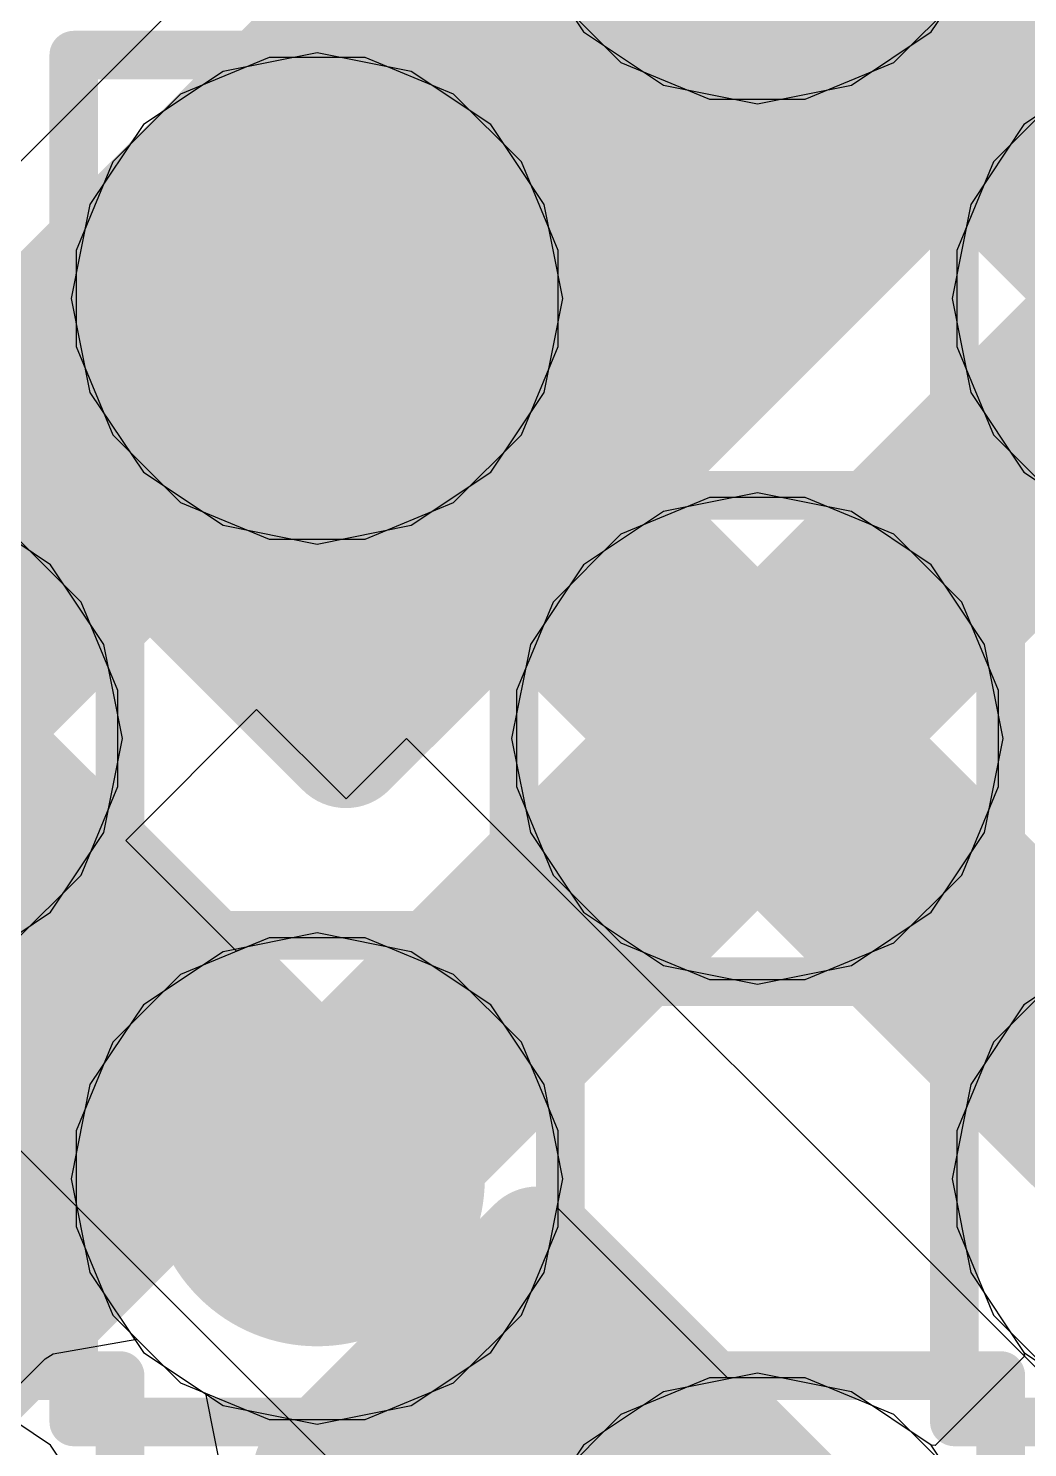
# Model space of a CAD drawing. Header units: inches. Extents: x -6 to 284, y -12 to 154.
# Drawn here: x 55.026 to 56.069, y 4.778 to 6.26 of the extents above; entities that cross this region are included whole.
import ezdxf

# ---------------------------------------------------------------- set-up
doc = ezdxf.new("R2010")
doc.units = ezdxf.units.IN
for name, color, linetype in [('Bottom Layer', 5, 'Continuous'), ('Bottom Overlay', 54, 'Continuous'), ('Bottom Paste', 16, 'Continuous'), ('Bottom Solder', 6, 'Continuous'), ('Drill Drawing', 1, 'Continuous'), ('GND-1', 16, 'Continuous'), ('GND-2', 90, 'Continuous'), ('GND-3', 216, 'Continuous'), ('GND-4', 54, 'Continuous'), ('PWR-1', 156, 'Continuous'), ('PWR-2', 130, 'Continuous'), ('Signal L1', 76, 'Continuous'), ('Signal L2', 6, 'Continuous'), ('Top Layer', 1, 'Continuous'), ('Top Paste', 8, 'Continuous'), ('Top Solder', 216, 'Continuous'), ('Via Holes', 16, 'Continuous')]:
    doc.layers.add(name, color=color, linetype=linetype)

# ---------------------------------------------------------------- blocks, each defined once
blk = doc.blocks.new('C___0402_B_119')
at = {"layer": 'Bottom Layer'}
blk.add_hatch(color=5, dxfattribs=at).paths.add_polyline_path([(0.6985, 0.3175), (0.6985, -0.3175), (0.2413, -0.3175), (0.2413, 0.3175)])
at = {"layer": 'Bottom Paste'}
blk.add_hatch(color=16, dxfattribs=at).paths.add_polyline_path([(0.6985, 0.3175), (0.6985, -0.3175), (0.2413, -0.3175), (0.2413, 0.3175)])
at = {"layer": 'Bottom Solder'}
blk.add_hatch(color=6, dxfattribs=at).paths.add_polyline_path([(0.7585, 0.3775), (0.7585, -0.3775), (0.1813, -0.3775), (0.1813, 0.3775)])
at = {"layer": 'Bottom Overlay'}
for points in [[(0.2794, 0.4064, 0.127, 0.127, 0), (0.7874, 0.4064, 0.127, 0.127, 0)], [(0.7874, -0.4064, 0.127, 0.127, 0), (0.7874, 0.4064, 0.127, 0.127, 0)], [(0.2794, -0.4064, 0.127, 0.127, 0), (0.7874, -0.4064, 0.127, 0.127, 0)]]:
    blk.add_lwpolyline(points, format="xyseb", dxfattribs=at)
for points in [[(0.7556, 0.4064, 0.0635, 0.0635, 1), (0.8191, 0.4064, 0.0635, 0.0635, 1)], [(0.7556, 0.4064, 0.0635, 0.0635, 1), (0.8191, 0.4064, 0.0635, 0.0635, 1)], [(0.2477, -0.4064, 0.0635, 0.0635, 1), (0.3111, -0.4064, 0.0635, 0.0635, 1)], [(0.7556, -0.4064, 0.0635, 0.0635, 1), (0.8191, -0.4064, 0.0635, 0.0635, 1)], [(0.7556, -0.4064, 0.0635, 0.0635, 1), (0.8191, -0.4064, 0.0635, 0.0635, 1)]]:
    blk.add_lwpolyline(points, format="xyseb", close=True, dxfattribs=at)
blk = doc.blocks.new('BGA_565_15_5_14_4__132')
at = {"layer": 'Top Layer'}
h = blk.add_hatch(color=1, dxfattribs=at)
edge = h.paths.add_edge_path()
edge.add_arc((0.975, 2.925), 0.125, 0, 360)
h = blk.add_hatch(color=1, dxfattribs=at)
edge = h.paths.add_edge_path()
edge.add_arc((1.625, 2.925), 0.125, 0, 360)
h = blk.add_hatch(color=1, dxfattribs=at)
edge = h.paths.add_edge_path()
edge.add_arc((0.975, 2.275), 0.125, 0, 360)
at = {"layer": 'Top Paste'}
h = blk.add_hatch(color=8, dxfattribs=at)
edge = h.paths.add_edge_path()
edge.add_arc((0.975, 2.925), 0.125, 0, 360)
h = blk.add_hatch(color=8, dxfattribs=at)
edge = h.paths.add_edge_path()
edge.add_arc((1.625, 2.925), 0.125, 0, 360)
h = blk.add_hatch(color=8, dxfattribs=at)
edge = h.paths.add_edge_path()
edge.add_arc((0.975, 2.275), 0.125, 0, 360)
at = {"layer": 'Top Solder'}
h = blk.add_hatch(color=216, dxfattribs=at)
edge = h.paths.add_edge_path()
edge.add_arc((0.975, 2.925), 0.175, 0, 360)
h = blk.add_hatch(color=216, dxfattribs=at)
edge = h.paths.add_edge_path()
edge.add_arc((1.625, 2.925), 0.175, 0, 360)
h = blk.add_hatch(color=216, dxfattribs=at)
edge = h.paths.add_edge_path()
edge.add_arc((0.975, 2.275), 0.175, 0, 360)
h = blk.add_hatch(color=216, dxfattribs=at)
edge = h.paths.add_edge_path()
edge.add_arc((1.625, 2.275), 0.175, 0, 360)
blk = doc.blocks.new('CAP_0201_B_334')
at = {"layer": 'Bottom Layer'}
for points in [[(-0.45, 0.15), (-0.15, 0.15), (-0.15, -0.15), (-0.45, -0.15)], [(0.15, 0.15), (0.45, 0.15), (0.45, -0.15), (0.15, -0.15)]]:
    blk.add_hatch(color=5, dxfattribs=at).paths.add_polyline_path(points)
at = {"layer": 'Bottom Paste'}
for points in [[(-0.45, 0.15), (-0.15, 0.15), (-0.15, -0.15), (-0.45, -0.15)], [(0.15, 0.15), (0.45, 0.15), (0.45, -0.15), (0.15, -0.15)]]:
    blk.add_hatch(color=16, dxfattribs=at).paths.add_polyline_path(points)
at = {"layer": 'Bottom Solder'}
for points in [[(-0.505, 0.205), (-0.095, 0.205), (-0.095, -0.205), (-0.505, -0.205)], [(0.095, 0.205), (0.505, 0.205), (0.505, -0.205), (0.095, -0.205)]]:
    blk.add_hatch(color=6, dxfattribs=at).paths.add_polyline_path(points)
at = {"layer": 'Bottom Overlay'}
for points in [[(-0.5334, 0.2286, 0.127, 0.127, 0), (-0.2032, 0.2286, 0.127, 0.127, 0)], [(-0.5334, 0.2286, 0.127, 0.127, 0), (-0.5334, -0.2286, 0.127, 0.127, 0)], [(0.2032, 0.2286, 0.127, 0.127, 0), (0.5334, 0.2286, 0.127, 0.127, 0)], [(0.5334, 0.2286, 0.127, 0.127, 0), (0.5334, -0.2286, 0.127, 0.127, 0)], [(-0.5334, -0.2286, 0.127, 0.127, 0), (-0.2032, -0.2286, 0.127, 0.127, 0)], [(0.2032, -0.2286, 0.127, 0.127, 0), (0.5334, -0.2286, 0.127, 0.127, 0)]]:
    blk.add_lwpolyline(points, format="xyseb", dxfattribs=at)
for points in [[(-0.5651, 0.2286, 0.0635, 0.0635, 1), (-0.5016, 0.2286, 0.0635, 0.0635, 1)], [(-0.5651, 0.2286, 0.0635, 0.0635, 1), (-0.5016, 0.2286, 0.0635, 0.0635, 1)], [(-0.2349, 0.2286, 0.0635, 0.0635, 1), (-0.1714, 0.2286, 0.0635, 0.0635, 1)], [(0.1714, 0.2286, 0.0635, 0.0635, 1), (0.2349, 0.2286, 0.0635, 0.0635, 1)], [(0.5016, 0.2286, 0.0635, 0.0635, 1), (0.5651, 0.2286, 0.0635, 0.0635, 1)], [(0.5016, 0.2286, 0.0635, 0.0635, 1), (0.5651, 0.2286, 0.0635, 0.0635, 1)], [(-0.5651, -0.2286, 0.0635, 0.0635, 1), (-0.5016, -0.2286, 0.0635, 0.0635, 1)], [(-0.5651, -0.2286, 0.0635, 0.0635, 1), (-0.5016, -0.2286, 0.0635, 0.0635, 1)], [(-0.2349, -0.2286, 0.0635, 0.0635, 1), (-0.1714, -0.2286, 0.0635, 0.0635, 1)], [(0.1714, -0.2286, 0.0635, 0.0635, 1), (0.2349, -0.2286, 0.0635, 0.0635, 1)], [(0.5016, -0.2286, 0.0635, 0.0635, 1), (0.5651, -0.2286, 0.0635, 0.0635, 1)], [(0.5016, -0.2286, 0.0635, 0.0635, 1), (0.5651, -0.2286, 0.0635, 0.0635, 1)]]:
    blk.add_lwpolyline(points, format="xyseb", close=True, dxfattribs=at)
blk = doc.blocks.new('C___0402_B_417')
at = {"layer": 'Bottom Layer'}
blk.add_hatch(color=5, dxfattribs=at).paths.add_polyline_path([(0.6985, 0.3175), (0.6985, -0.3175), (0.2413, -0.3175), (0.2413, 0.3175)])
at = {"layer": 'Bottom Paste'}
blk.add_hatch(color=16, dxfattribs=at).paths.add_polyline_path([(0.6985, 0.3175), (0.6985, -0.3175), (0.2413, -0.3175), (0.2413, 0.3175)])
at = {"layer": 'Bottom Solder'}
blk.add_hatch(color=6, dxfattribs=at).paths.add_polyline_path([(0.7585, 0.3775), (0.7585, -0.3775), (0.1813, -0.3775), (0.1813, 0.3775)])
at = {"layer": 'Bottom Overlay'}
for points in [[(0.7874, 0.4064, 0.127, 0.127, 0), (0.7874, -0.4064, 0.127, 0.127, 0)], [(0.2794, -0.4064, 0.127, 0.127, 0), (0.7874, -0.4064, 0.127, 0.127, 0)]]:
    blk.add_lwpolyline(points, format="xyseb", dxfattribs=at)
blk.add_lwpolyline([(0.7556, -0.4064, 0.0635, 0.0635, 1), (0.8191, -0.4064, 0.0635, 0.0635, 1)], format="xyseb", close=True, dxfattribs=at)
blk.add_lwpolyline([(0.7556, -0.4064, 0.0635, 0.0635, 1), (0.8191, -0.4064, 0.0635, 0.0635, 1)], format="xyseb", close=True, dxfattribs=at)

msp = doc.modelspace()

# ---------------------------------------------------------------- hatches: boundary and pattern name
at = {"layer": 'Bottom Layer'}
h = msp.add_hatch(color=5, dxfattribs=at)
edge = h.paths.add_edge_path()
edge.add_arc((55.3271, 5.9779), 0.15, 0, 360)
h = msp.add_hatch(color=5, dxfattribs=at)
edge = h.paths.add_edge_path()
edge.add_arc((55.7867, 5.5183), 0.15, 0, 360)
h = msp.add_hatch(color=5, dxfattribs=at)
edge = h.paths.add_edge_path()
edge.add_arc((55.3271, 5.0586), 0.15, 0, 360)
at = {"layer": 'GND-1'}
h = msp.add_hatch(color=16, dxfattribs=at)
edge = h.paths.add_edge_path()
edge.add_arc((55.3271, 5.9779), 0.15, 0, 360)
h = msp.add_hatch(color=16, dxfattribs=at)
edge = h.paths.add_edge_path()
edge.add_arc((55.7867, 5.5183), 0.15, 0, 360)
h = msp.add_hatch(color=16, dxfattribs=at)
edge = h.paths.add_edge_path()
edge.add_arc((55.3271, 5.0586), 0.15, 0, 360)
at = {"layer": 'GND-2'}
h = msp.add_hatch(color=90, dxfattribs=at)
edge = h.paths.add_edge_path()
edge.add_arc((55.3271, 5.9779), 0.15, 0, 360)
h = msp.add_hatch(color=90, dxfattribs=at)
edge = h.paths.add_edge_path()
edge.add_arc((55.7867, 5.5183), 0.15, 0, 360)
h = msp.add_hatch(color=90, dxfattribs=at)
edge = h.paths.add_edge_path()
edge.add_arc((55.3271, 5.0586), 0.15, 0, 360)
at = {"layer": 'GND-3'}
h = msp.add_hatch(color=216, dxfattribs=at)
edge = h.paths.add_edge_path()
edge.add_arc((55.3271, 5.9779), 0.15, 0, 360)
h = msp.add_hatch(color=216, dxfattribs=at)
edge = h.paths.add_edge_path()
edge.add_arc((55.7867, 5.5183), 0.15, 0, 360)
h = msp.add_hatch(color=216, dxfattribs=at)
edge = h.paths.add_edge_path()
edge.add_arc((55.3271, 5.0586), 0.15, 0, 360)
at = {"layer": 'GND-4'}
h = msp.add_hatch(color=54, dxfattribs=at)
edge = h.paths.add_edge_path()
edge.add_arc((55.3271, 5.9779), 0.15, 0, 360)
h = msp.add_hatch(color=54, dxfattribs=at)
edge = h.paths.add_edge_path()
edge.add_arc((55.7867, 5.5183), 0.15, 0, 360)
h = msp.add_hatch(color=54, dxfattribs=at)
edge = h.paths.add_edge_path()
edge.add_arc((55.3271, 5.0586), 0.15, 0, 360)
at = {"layer": 'PWR-1'}
h = msp.add_hatch(color=156, dxfattribs=at)
edge = h.paths.add_edge_path()
edge.add_arc((55.3271, 5.9779), 0.15, 0, 360)
h = msp.add_hatch(color=156, dxfattribs=at)
edge = h.paths.add_edge_path()
edge.add_arc((55.7867, 5.5183), 0.15, 0, 360)
h = msp.add_hatch(color=156, dxfattribs=at)
edge = h.paths.add_edge_path()
edge.add_arc((55.3271, 5.0586), 0.15, 0, 360)
at = {"layer": 'PWR-2'}
h = msp.add_hatch(color=130, dxfattribs=at)
edge = h.paths.add_edge_path()
edge.add_arc((55.3271, 5.9779), 0.15, 0, 360)
h = msp.add_hatch(color=130, dxfattribs=at)
edge = h.paths.add_edge_path()
edge.add_arc((55.7867, 5.5183), 0.15, 0, 360)
h = msp.add_hatch(color=130, dxfattribs=at)
edge = h.paths.add_edge_path()
edge.add_arc((55.3271, 5.0586), 0.15, 0, 360)
at = {"layer": 'Signal L1'}
h = msp.add_hatch(color=76, dxfattribs=at)
edge = h.paths.add_edge_path()
edge.add_arc((55.3271, 5.9779), 0.15, 0, 360)
h = msp.add_hatch(color=76, dxfattribs=at)
edge = h.paths.add_edge_path()
edge.add_arc((55.7867, 5.5183), 0.15, 0, 360)
h = msp.add_hatch(color=76, dxfattribs=at)
edge = h.paths.add_edge_path()
edge.add_arc((55.3271, 5.0586), 0.15, 0, 360)
at = {"layer": 'Signal L2'}
h = msp.add_hatch(color=6, dxfattribs=at)
edge = h.paths.add_edge_path()
edge.add_arc((55.3271, 5.9779), 0.15, 0, 360)
h = msp.add_hatch(color=6, dxfattribs=at)
edge = h.paths.add_edge_path()
edge.add_arc((55.7867, 5.5183), 0.15, 0, 360)
h = msp.add_hatch(color=6, dxfattribs=at)
edge = h.paths.add_edge_path()
edge.add_arc((55.3271, 5.0586), 0.15, 0, 360)
at = {"layer": 'Top Layer'}
h = msp.add_hatch(color=1, dxfattribs=at)
edge = h.paths.add_edge_path()
edge.add_arc((55.3271, 5.9779), 0.15, 0, 360)
h = msp.add_hatch(color=1, dxfattribs=at)
edge = h.paths.add_edge_path()
edge.add_arc((55.7867, 5.5183), 0.15, 0, 360)
h = msp.add_hatch(color=1, dxfattribs=at)
edge = h.paths.add_edge_path()
edge.add_arc((55.3271, 5.0586), 0.15, 0, 360)
at = {"layer": 'Via Holes'}
h = msp.add_hatch(color=7, dxfattribs=at)
edge = h.paths.add_edge_path()
edge.add_arc((55.3271, 5.9779), 0.075, 0, 360)
h = msp.add_hatch(color=7, dxfattribs=at)
edge = h.paths.add_edge_path()
edge.add_arc((55.7867, 5.5183), 0.075, 0, 360)
h = msp.add_hatch(color=7, dxfattribs=at)
edge = h.paths.add_edge_path()
edge.add_arc((55.3271, 5.0586), 0.075, 0, 360)

# ---------------------------------------------------------------- linework, layer by layer
at = {"layer": 'Bottom Layer'}
for p, q in [((55.483, 6.5867), (54.8544, 5.958)), ((55.1273, 5.4119), (55.2639, 5.5485)), ((55.2639, 5.5485), (55.3573, 5.4551)), ((55.3573, 5.4551), (55.4204, 5.5183)), ((55.4204, 5.5183), (56.3019, 4.6368)), ((55.243, 5.2962), (55.1273, 5.4119)), ((55.277, 5.3102), (55.243, 5.2962)), ((55.3771, 5.3102), (55.277, 5.3102)), ((55.4696, 5.2719), (55.3771, 5.3102)), ((55.5403, 5.2012), (55.4696, 5.2719)), ((55.5787, 5.1087), (55.5403, 5.2012)), ((55.5787, 5.0274), (55.5787, 5.1087)), ((55.7554, 4.8506), (55.5787, 5.0274)), ((55.0514, 4.8758), (55.139, 4.8909)), ((55.139, 4.8909), (55.1845, 4.8453)), ((54.8531, 4.6803), (55.0432, 4.8705)), ((55.0432, 4.8705), (55.0514, 4.8758)), ((55.8367, 4.8506), (55.7554, 4.8506)), ((55.9292, 4.8123), (55.8367, 4.8506)), ((55.1845, 4.8453), (55.2107, 4.8345)), ((55.2107, 4.8345), (55.2316, 4.7296)), ((56, 4.7415), (55.9292, 4.8123))]:
    msp.add_line(p, q, dxfattribs=at)
for points in [[(55.327, 5.9779, 0.254, 0.254, 0), (55.7867, 6.4375, 0.254, 0.254, 0)], [(55.7867, 6.4375, 0.254, 0.254, 0), (56.2463, 5.9779, 0.254, 0.254, 0)], [(55.3271, 5.9779, 0.254, 0.254, 0), (55.3951, 6.0459, 0.254, 0.254, 0)], [(55.3951, 5.9099, 0.254, 0.254, 0), (55.3951, 6.0459, 0.254, 0.254, 0)], [(54.8674, 5.5183, 0.254, 0.254, 0), (55.3271, 5.9779, 0.254, 0.254, 0)], [(55.3951, 5.9099, 0.254, 0.254, 0), (56.2463, 5.0586, 0.254, 0.254, 0)]]:
    msp.add_lwpolyline(points, format="xyseb", dxfattribs=at)
for points in [[(55.3316, 6.0459, 0.127, 0.127, 1), (55.4586, 6.0459, 0.127, 0.127, 1)], [(55.3316, 6.0459, 0.127, 0.127, 1), (55.4586, 6.0459, 0.127, 0.127, 1)], [(55.2635, 5.9779, 0.127, 0.127, 1), (55.3905, 5.9779, 0.127, 0.127, 1)], [(55.2636, 5.9779, 0.127, 0.127, 1), (55.3906, 5.9779, 0.127, 0.127, 1)], [(55.2636, 5.9779, 0.127, 0.127, 1), (55.3906, 5.9779, 0.127, 0.127, 1)], [(55.3316, 5.9099, 0.127, 0.127, 1), (55.4586, 5.9099, 0.127, 0.127, 1)], [(55.3316, 5.9099, 0.127, 0.127, 1), (55.4586, 5.9099, 0.127, 0.127, 1)]]:
    msp.add_lwpolyline(points, format="xyseb", close=True, dxfattribs=at)
at = {"layer": 'Drill Drawing'}
for points in [[(55.5327, 6.1835, 0.0508, 0.0508, 0), (55.5327, 6.6915, 0.0508, 0.0508, 0)], [(56.0407, 6.1835, 0.0508, 0.0508, 0), (56.0407, 6.6915, 0.0508, 0.0508, 0)], [(55.0731, 6.2319, 0.0508, 0.0508, 0), (55.5811, 6.2319, 0.0508, 0.0508, 0)], [(55.0731, 5.7239, 0.0508, 0.0508, 0), (55.0731, 6.2319, 0.0508, 0.0508, 0)], [(55.5811, 5.7239, 0.0508, 0.0508, 0), (55.5811, 6.2319, 0.0508, 0.0508, 0)], [(55.9923, 6.2319, 0.0508, 0.0508, 0), (56.5003, 6.2319, 0.0508, 0.0508, 0)], [(55.9923, 5.7239, 0.0508, 0.0508, 0), (55.9923, 6.2319, 0.0508, 0.0508, 0)], [(55.5327, 6.1835, 0.0508, 0.0508, 0), (56.0407, 6.1835, 0.0508, 0.0508, 0)], [(54.6134, 5.7723, 0.0508, 0.0508, 0), (55.1214, 5.7723, 0.0508, 0.0508, 0)], [(55.1214, 5.2643, 0.0508, 0.0508, 0), (55.1214, 5.7723, 0.0508, 0.0508, 0)], [(55.5327, 5.7723, 0.0508, 0.0508, 0), (56.0407, 5.7723, 0.0508, 0.0508, 0)], [(55.5327, 5.2643, 0.0508, 0.0508, 0), (55.5327, 5.7723, 0.0508, 0.0508, 0)], [(56.0407, 5.2643, 0.0508, 0.0508, 0), (56.0407, 5.7723, 0.0508, 0.0508, 0)], [(55.0731, 5.7239, 0.0508, 0.0508, 0), (55.5811, 5.7239, 0.0508, 0.0508, 0)], [(55.9923, 5.7239, 0.0508, 0.0508, 0), (56.5003, 5.7239, 0.0508, 0.0508, 0)], [(55.0731, 5.3126, 0.0508, 0.0508, 0), (55.5811, 5.3126, 0.0508, 0.0508, 0)], [(55.0731, 4.8046, 0.0508, 0.0508, 0), (55.0731, 5.3126, 0.0508, 0.0508, 0)], [(55.5811, 4.8046, 0.0508, 0.0508, 0), (55.5811, 5.3126, 0.0508, 0.0508, 0)], [(55.9923, 5.3126, 0.0508, 0.0508, 0), (56.5003, 5.3126, 0.0508, 0.0508, 0)], [(55.9923, 4.8046, 0.0508, 0.0508, 0), (55.9923, 5.3126, 0.0508, 0.0508, 0)], [(54.6134, 5.2643, 0.0508, 0.0508, 0), (55.1214, 5.2643, 0.0508, 0.0508, 0)], [(55.5327, 5.2643, 0.0508, 0.0508, 0), (56.0407, 5.2643, 0.0508, 0.0508, 0)], [(54.6134, 4.853, 0.0508, 0.0508, 0), (55.1214, 4.853, 0.0508, 0.0508, 0)], [(55.1214, 4.345, 0.0508, 0.0508, 0), (55.1214, 4.853, 0.0508, 0.0508, 0)], [(55.5327, 4.853, 0.0508, 0.0508, 0), (56.0407, 4.853, 0.0508, 0.0508, 0)], [(55.5327, 4.345, 0.0508, 0.0508, 0), (55.5327, 4.853, 0.0508, 0.0508, 0)], [(56.0407, 4.345, 0.0508, 0.0508, 0), (56.0407, 4.853, 0.0508, 0.0508, 0)], [(55.0731, 4.8046, 0.0508, 0.0508, 0), (55.5811, 4.8046, 0.0508, 0.0508, 0)], [(55.9923, 4.8046, 0.0508, 0.0508, 0), (56.5003, 4.8046, 0.0508, 0.0508, 0)]]:
    msp.add_lwpolyline(points, format="xyseb", dxfattribs=at)
for points in [[(55.0604, 6.2319, 0.0254, 0.0254, 1), (55.0858, 6.2319, 0.0254, 0.0254, 1)], [(55.0604, 6.2319, 0.0254, 0.0254, 1), (55.0858, 6.2319, 0.0254, 0.0254, 1)], [(55.5684, 6.2319, 0.0254, 0.0254, 1), (55.5938, 6.2319, 0.0254, 0.0254, 1)], [(55.5684, 6.2319, 0.0254, 0.0254, 1), (55.5938, 6.2319, 0.0254, 0.0254, 1)], [(55.9796, 6.2319, 0.0254, 0.0254, 1), (56.005, 6.2319, 0.0254, 0.0254, 1)], [(55.9796, 6.2319, 0.0254, 0.0254, 1), (56.005, 6.2319, 0.0254, 0.0254, 1)], [(55.52, 6.1835, 0.0254, 0.0254, 1), (55.5454, 6.1835, 0.0254, 0.0254, 1)], [(55.52, 6.1835, 0.0254, 0.0254, 1), (55.5454, 6.1835, 0.0254, 0.0254, 1)], [(56.028, 6.1835, 0.0254, 0.0254, 1), (56.0534, 6.1835, 0.0254, 0.0254, 1)], [(56.028, 6.1835, 0.0254, 0.0254, 1), (56.0534, 6.1835, 0.0254, 0.0254, 1)], [(55.1087, 5.7723, 0.0254, 0.0254, 1), (55.1341, 5.7723, 0.0254, 0.0254, 1)], [(55.1087, 5.7723, 0.0254, 0.0254, 1), (55.1341, 5.7723, 0.0254, 0.0254, 1)], [(55.52, 5.7723, 0.0254, 0.0254, 1), (55.5454, 5.7723, 0.0254, 0.0254, 1)], [(55.52, 5.7723, 0.0254, 0.0254, 1), (55.5454, 5.7723, 0.0254, 0.0254, 1)], [(56.028, 5.7723, 0.0254, 0.0254, 1), (56.0534, 5.7723, 0.0254, 0.0254, 1)], [(56.028, 5.7723, 0.0254, 0.0254, 1), (56.0534, 5.7723, 0.0254, 0.0254, 1)], [(55.0604, 5.7239, 0.0254, 0.0254, 1), (55.0858, 5.7239, 0.0254, 0.0254, 1)], [(55.0604, 5.7239, 0.0254, 0.0254, 1), (55.0858, 5.7239, 0.0254, 0.0254, 1)], [(55.5684, 5.7239, 0.0254, 0.0254, 1), (55.5938, 5.7239, 0.0254, 0.0254, 1)], [(55.5684, 5.7239, 0.0254, 0.0254, 1), (55.5938, 5.7239, 0.0254, 0.0254, 1)], [(55.9796, 5.7239, 0.0254, 0.0254, 1), (56.005, 5.7239, 0.0254, 0.0254, 1)], [(55.9796, 5.7239, 0.0254, 0.0254, 1), (56.005, 5.7239, 0.0254, 0.0254, 1)], [(55.0604, 5.3126, 0.0254, 0.0254, 1), (55.0858, 5.3126, 0.0254, 0.0254, 1)], [(55.0604, 5.3126, 0.0254, 0.0254, 1), (55.0858, 5.3126, 0.0254, 0.0254, 1)], [(55.5684, 5.3126, 0.0254, 0.0254, 1), (55.5938, 5.3126, 0.0254, 0.0254, 1)], [(55.5684, 5.3126, 0.0254, 0.0254, 1), (55.5938, 5.3126, 0.0254, 0.0254, 1)], [(55.9796, 5.3126, 0.0254, 0.0254, 1), (56.005, 5.3126, 0.0254, 0.0254, 1)], [(55.9796, 5.3126, 0.0254, 0.0254, 1), (56.005, 5.3126, 0.0254, 0.0254, 1)], [(55.1087, 5.2643, 0.0254, 0.0254, 1), (55.1341, 5.2643, 0.0254, 0.0254, 1)], [(55.1087, 5.2643, 0.0254, 0.0254, 1), (55.1341, 5.2643, 0.0254, 0.0254, 1)], [(55.52, 5.2643, 0.0254, 0.0254, 1), (55.5454, 5.2643, 0.0254, 0.0254, 1)], [(55.52, 5.2643, 0.0254, 0.0254, 1), (55.5454, 5.2643, 0.0254, 0.0254, 1)], [(56.028, 5.2643, 0.0254, 0.0254, 1), (56.0534, 5.2643, 0.0254, 0.0254, 1)], [(56.028, 5.2643, 0.0254, 0.0254, 1), (56.0534, 5.2643, 0.0254, 0.0254, 1)], [(55.1087, 4.853, 0.0254, 0.0254, 1), (55.1341, 4.853, 0.0254, 0.0254, 1)], [(55.1087, 4.853, 0.0254, 0.0254, 1), (55.1341, 4.853, 0.0254, 0.0254, 1)], [(55.52, 4.853, 0.0254, 0.0254, 1), (55.5454, 4.853, 0.0254, 0.0254, 1)], [(55.52, 4.853, 0.0254, 0.0254, 1), (55.5454, 4.853, 0.0254, 0.0254, 1)], [(56.028, 4.853, 0.0254, 0.0254, 1), (56.0534, 4.853, 0.0254, 0.0254, 1)], [(56.028, 4.853, 0.0254, 0.0254, 1), (56.0534, 4.853, 0.0254, 0.0254, 1)], [(55.0604, 4.8046, 0.0254, 0.0254, 1), (55.0858, 4.8046, 0.0254, 0.0254, 1)], [(55.0604, 4.8046, 0.0254, 0.0254, 1), (55.0858, 4.8046, 0.0254, 0.0254, 1)], [(55.5684, 4.8046, 0.0254, 0.0254, 1), (55.5938, 4.8046, 0.0254, 0.0254, 1)], [(55.5684, 4.8046, 0.0254, 0.0254, 1), (55.5938, 4.8046, 0.0254, 0.0254, 1)], [(55.9796, 4.8046, 0.0254, 0.0254, 1), (56.005, 4.8046, 0.0254, 0.0254, 1)], [(55.9796, 4.8046, 0.0254, 0.0254, 1), (56.005, 4.8046, 0.0254, 0.0254, 1)]]:
    msp.add_lwpolyline(points, format="xyseb", close=True, dxfattribs=at)
at = {"layer": 'GND-1'}
for p, q in [((55.5734, 6.295), (55.6442, 6.2242)), ((55.9292, 6.2242), (56, 6.295)), ((55.277, 6.2295), (55.1845, 6.1912)), ((55.3771, 6.2295), (55.277, 6.2295)), ((55.4696, 6.1912), (55.3771, 6.2295)), ((55.6442, 6.2242), (55.7366, 6.1859)), ((55.8367, 6.1859), (55.9292, 6.2242)), ((55.1845, 6.1912), (55.1138, 6.1204)), ((55.5403, 6.1204), (55.4696, 6.1912)), ((55.7366, 6.1859), (55.8367, 6.1859)), ((56.1038, 6.1912), (56.033, 6.1204)), ((55.1138, 6.1204), (55.0755, 6.0279)), ((55.5787, 6.0279), (55.5403, 6.1204)), ((56.033, 6.1204), (55.9947, 6.0279)), ((55.0755, 6.0279), (55.0755, 5.9278)), ((55.5787, 5.9278), (55.5787, 6.0279)), ((55.9947, 6.0279), (55.9947, 5.9278)), ((55.0755, 5.9278), (55.1138, 5.8354)), ((55.5403, 5.8354), (55.5787, 5.9278)), ((55.9947, 5.9278), (56.033, 5.8354)), ((55.1138, 5.8354), (55.1845, 5.7646)), ((55.4696, 5.7646), (55.5403, 5.8354)), ((56.033, 5.8354), (56.1038, 5.7646)), ((55.7366, 5.7699), (55.6442, 5.7316)), ((55.8367, 5.7699), (55.7366, 5.7699)), ((55.9292, 5.7316), (55.8367, 5.7699)), ((55.1845, 5.7646), (55.277, 5.7263)), ((55.3771, 5.7263), (55.4696, 5.7646)), ((55.0807, 5.6608), (55.0099, 5.7316)), ((55.277, 5.7263), (55.3771, 5.7263)), ((55.6442, 5.7316), (55.5734, 5.6608)), ((56, 5.6608), (55.9292, 5.7316)), ((55.119, 5.5683), (55.0807, 5.6608)), ((55.5734, 5.6608), (55.5351, 5.5683)), ((56.0383, 5.5683), (56, 5.6608)), ((55.119, 5.4682), (55.119, 5.5683)), ((55.5351, 5.5683), (55.5351, 5.4682)), ((56.0383, 5.4682), (56.0383, 5.5683)), ((55.0807, 5.3757), (55.119, 5.4682)), ((55.5351, 5.4682), (55.5734, 5.3757)), ((56, 5.3757), (56.0383, 5.4682)), ((55.0099, 5.305), (55.0807, 5.3757)), ((55.5734, 5.3757), (55.6442, 5.305)), ((55.9292, 5.305), (56, 5.3757)), ((55.277, 5.3102), (55.1845, 5.2719)), ((55.3771, 5.3102), (55.277, 5.3102)), ((55.4696, 5.2719), (55.3771, 5.3102)), ((55.6442, 5.305), (55.7366, 5.2667)), ((55.8367, 5.2667), (55.9292, 5.305)), ((55.1845, 5.2719), (55.1138, 5.2012)), ((55.5403, 5.2012), (55.4696, 5.2719)), ((55.7366, 5.2667), (55.8367, 5.2667)), ((56.1038, 5.2719), (56.033, 5.2012)), ((55.1138, 5.2012), (55.0755, 5.1087)), ((55.5787, 5.1087), (55.5403, 5.2012)), ((56.033, 5.2012), (55.9947, 5.1087)), ((55.0755, 5.1087), (55.0755, 5.0086)), ((55.5787, 5.0086), (55.5787, 5.1087)), ((55.9947, 5.1087), (55.9947, 5.0086)), ((55.0755, 5.0086), (55.1138, 4.9161)), ((55.5403, 4.9161), (55.5787, 5.0086)), ((55.9947, 5.0086), (56.033, 4.9161)), ((55.1138, 4.9161), (55.1845, 4.8453)), ((55.4696, 4.8453), (55.5403, 4.9161)), ((56.033, 4.9161), (56.1038, 4.8453)), ((55.7366, 4.8506), (55.6442, 4.8123)), ((55.8367, 4.8506), (55.7366, 4.8506)), ((55.9292, 4.8123), (55.8367, 4.8506)), ((55.1845, 4.8453), (55.277, 4.807)), ((55.3771, 4.807), (55.4696, 4.8453)), ((55.277, 4.807), (55.3771, 4.807)), ((55.6442, 4.8123), (55.5734, 4.7415)), ((56, 4.7415), (55.9292, 4.8123))]:
    msp.add_line(p, q, dxfattribs=at)
at = {"layer": 'GND-2'}
for p, q in [((55.5734, 6.295), (55.6442, 6.2242)), ((55.9292, 6.2242), (56, 6.295)), ((55.277, 6.2295), (55.1845, 6.1912)), ((55.3771, 6.2295), (55.277, 6.2295)), ((55.4696, 6.1912), (55.3771, 6.2295)), ((55.6442, 6.2242), (55.7366, 6.1859)), ((55.8367, 6.1859), (55.9292, 6.2242)), ((55.1845, 6.1912), (55.1138, 6.1204)), ((55.5403, 6.1204), (55.4696, 6.1912)), ((55.7366, 6.1859), (55.8367, 6.1859)), ((56.1038, 6.1912), (56.033, 6.1204)), ((55.1138, 6.1204), (55.0755, 6.0279)), ((55.5787, 6.0279), (55.5403, 6.1204)), ((56.033, 6.1204), (55.9947, 6.0279)), ((55.0755, 6.0279), (55.0755, 5.9278)), ((55.5787, 5.9278), (55.5787, 6.0279)), ((55.9947, 6.0279), (55.9947, 5.9278)), ((55.0755, 5.9278), (55.1138, 5.8354)), ((55.5403, 5.8354), (55.5787, 5.9278)), ((55.9947, 5.9278), (56.033, 5.8354)), ((55.1138, 5.8354), (55.1845, 5.7646)), ((55.4696, 5.7646), (55.5403, 5.8354)), ((56.033, 5.8354), (56.1038, 5.7646)), ((55.7366, 5.7699), (55.6442, 5.7316)), ((55.8367, 5.7699), (55.7366, 5.7699)), ((55.9292, 5.7316), (55.8367, 5.7699)), ((55.1845, 5.7646), (55.277, 5.7263)), ((55.3771, 5.7263), (55.4696, 5.7646)), ((55.0807, 5.6608), (55.0099, 5.7316)), ((55.277, 5.7263), (55.3771, 5.7263)), ((55.6442, 5.7316), (55.5734, 5.6608)), ((56, 5.6608), (55.9292, 5.7316)), ((55.119, 5.5683), (55.0807, 5.6608)), ((55.5734, 5.6608), (55.5351, 5.5683)), ((56.0383, 5.5683), (56, 5.6608)), ((55.119, 5.4682), (55.119, 5.5683)), ((55.5351, 5.5683), (55.5351, 5.4682)), ((56.0383, 5.4682), (56.0383, 5.5683)), ((55.0807, 5.3757), (55.119, 5.4682)), ((55.5351, 5.4682), (55.5734, 5.3757)), ((56, 5.3757), (56.0383, 5.4682)), ((55.0099, 5.305), (55.0807, 5.3757)), ((55.5734, 5.3757), (55.6442, 5.305)), ((55.9292, 5.305), (56, 5.3757)), ((55.277, 5.3102), (55.1845, 5.2719)), ((55.3771, 5.3102), (55.277, 5.3102)), ((55.4696, 5.2719), (55.3771, 5.3102)), ((55.6442, 5.305), (55.7366, 5.2667)), ((55.8367, 5.2667), (55.9292, 5.305)), ((55.1845, 5.2719), (55.1138, 5.2012)), ((55.5403, 5.2012), (55.4696, 5.2719)), ((55.7366, 5.2667), (55.8367, 5.2667)), ((56.1038, 5.2719), (56.033, 5.2012)), ((55.1138, 5.2012), (55.0755, 5.1087)), ((55.5787, 5.1087), (55.5403, 5.2012)), ((56.033, 5.2012), (55.9947, 5.1087)), ((55.0755, 5.1087), (55.0755, 5.0086)), ((55.5787, 5.0086), (55.5787, 5.1087)), ((55.9947, 5.1087), (55.9947, 5.0086)), ((55.0755, 5.0086), (55.1138, 4.9161)), ((55.5403, 4.9161), (55.5787, 5.0086)), ((55.9947, 5.0086), (56.033, 4.9161)), ((55.1138, 4.9161), (55.1845, 4.8453)), ((55.4696, 4.8453), (55.5403, 4.9161)), ((56.033, 4.9161), (56.1038, 4.8453)), ((55.7366, 4.8506), (55.6442, 4.8123)), ((55.8367, 4.8506), (55.7366, 4.8506)), ((55.9292, 4.8123), (55.8367, 4.8506)), ((55.1845, 4.8453), (55.277, 4.807)), ((55.3771, 4.807), (55.4696, 4.8453)), ((55.277, 4.807), (55.3771, 4.807)), ((55.6442, 4.8123), (55.5734, 4.7415)), ((56, 4.7415), (55.9292, 4.8123))]:
    msp.add_line(p, q, dxfattribs=at)
at = {"layer": 'GND-3'}
for p, q in [((55.5734, 6.295), (55.6442, 6.2242)), ((55.9292, 6.2242), (56, 6.295)), ((55.277, 6.2295), (55.1845, 6.1912)), ((55.3771, 6.2295), (55.277, 6.2295)), ((55.4696, 6.1912), (55.3771, 6.2295)), ((55.6442, 6.2242), (55.7366, 6.1859)), ((55.8367, 6.1859), (55.9292, 6.2242)), ((55.1845, 6.1912), (55.1138, 6.1204)), ((55.5403, 6.1204), (55.4696, 6.1912)), ((55.7366, 6.1859), (55.8367, 6.1859)), ((56.1038, 6.1912), (56.033, 6.1204)), ((55.1138, 6.1204), (55.0755, 6.0279)), ((55.5787, 6.0279), (55.5403, 6.1204)), ((56.033, 6.1204), (55.9947, 6.0279)), ((55.0755, 6.0279), (55.0755, 5.9278)), ((55.5787, 5.9278), (55.5787, 6.0279)), ((55.9947, 6.0279), (55.9947, 5.9278)), ((55.0755, 5.9278), (55.1138, 5.8354)), ((55.5403, 5.8354), (55.5787, 5.9278)), ((55.9947, 5.9278), (56.033, 5.8354)), ((55.1138, 5.8354), (55.1845, 5.7646)), ((55.4696, 5.7646), (55.5403, 5.8354)), ((56.033, 5.8354), (56.1038, 5.7646)), ((55.7366, 5.7699), (55.6442, 5.7316)), ((55.8367, 5.7699), (55.7366, 5.7699)), ((55.9292, 5.7316), (55.8367, 5.7699)), ((55.1845, 5.7646), (55.277, 5.7263)), ((55.3771, 5.7263), (55.4696, 5.7646)), ((55.0807, 5.6608), (55.0099, 5.7316)), ((55.277, 5.7263), (55.3771, 5.7263)), ((55.6442, 5.7316), (55.5734, 5.6608)), ((56, 5.6608), (55.9292, 5.7316)), ((55.119, 5.5683), (55.0807, 5.6608)), ((55.5734, 5.6608), (55.5351, 5.5683)), ((56.0383, 5.5683), (56, 5.6608)), ((55.119, 5.4682), (55.119, 5.5683)), ((55.5351, 5.5683), (55.5351, 5.4682)), ((56.0383, 5.4682), (56.0383, 5.5683)), ((55.0807, 5.3757), (55.119, 5.4682)), ((55.5351, 5.4682), (55.5734, 5.3757)), ((56, 5.3757), (56.0383, 5.4682)), ((55.0099, 5.305), (55.0807, 5.3757)), ((55.5734, 5.3757), (55.6442, 5.305)), ((55.9292, 5.305), (56, 5.3757)), ((55.277, 5.3102), (55.1845, 5.2719)), ((55.3771, 5.3102), (55.277, 5.3102)), ((55.4696, 5.2719), (55.3771, 5.3102)), ((55.6442, 5.305), (55.7366, 5.2667)), ((55.8367, 5.2667), (55.9292, 5.305)), ((55.1845, 5.2719), (55.1138, 5.2012)), ((55.5403, 5.2012), (55.4696, 5.2719)), ((55.7366, 5.2667), (55.8367, 5.2667)), ((56.1038, 5.2719), (56.033, 5.2012)), ((55.1138, 5.2012), (55.0755, 5.1087)), ((55.5787, 5.1087), (55.5403, 5.2012)), ((56.033, 5.2012), (55.9947, 5.1087)), ((55.0755, 5.1087), (55.0755, 5.0086)), ((55.5787, 5.0086), (55.5787, 5.1087)), ((55.9947, 5.1087), (55.9947, 5.0086)), ((55.0755, 5.0086), (55.1138, 4.9161)), ((55.5403, 4.9161), (55.5787, 5.0086)), ((55.9947, 5.0086), (56.033, 4.9161)), ((55.1138, 4.9161), (55.1845, 4.8453)), ((55.4696, 4.8453), (55.5403, 4.9161)), ((56.033, 4.9161), (56.1038, 4.8453)), ((55.7366, 4.8506), (55.6442, 4.8123)), ((55.8367, 4.8506), (55.7366, 4.8506)), ((55.9292, 4.8123), (55.8367, 4.8506)), ((55.1845, 4.8453), (55.277, 4.807)), ((55.3771, 4.807), (55.4696, 4.8453)), ((55.277, 4.807), (55.3771, 4.807)), ((55.6442, 4.8123), (55.5734, 4.7415)), ((56, 4.7415), (55.9292, 4.8123))]:
    msp.add_line(p, q, dxfattribs=at)
at = {"layer": 'GND-4'}
for p, q in [((55.5734, 6.295), (55.6442, 6.2242)), ((55.9292, 6.2242), (56, 6.295)), ((55.277, 6.2295), (55.1845, 6.1912)), ((55.3771, 6.2295), (55.277, 6.2295)), ((55.4696, 6.1912), (55.3771, 6.2295)), ((55.6442, 6.2242), (55.7366, 6.1859)), ((55.8367, 6.1859), (55.9292, 6.2242)), ((55.1845, 6.1912), (55.1138, 6.1204)), ((55.5403, 6.1204), (55.4696, 6.1912)), ((55.7366, 6.1859), (55.8367, 6.1859)), ((56.1038, 6.1912), (56.033, 6.1204)), ((55.1138, 6.1204), (55.0755, 6.0279)), ((55.5787, 6.0279), (55.5403, 6.1204)), ((56.033, 6.1204), (55.9947, 6.0279)), ((55.0755, 6.0279), (55.0755, 5.9278)), ((55.5787, 5.9278), (55.5787, 6.0279)), ((55.9947, 6.0279), (55.9947, 5.9278)), ((55.0755, 5.9278), (55.1138, 5.8354)), ((55.5403, 5.8354), (55.5787, 5.9278)), ((55.9947, 5.9278), (56.033, 5.8354)), ((55.1138, 5.8354), (55.1845, 5.7646)), ((55.4696, 5.7646), (55.5403, 5.8354)), ((56.033, 5.8354), (56.1038, 5.7646)), ((55.7366, 5.7699), (55.6442, 5.7316)), ((55.8367, 5.7699), (55.7366, 5.7699)), ((55.9292, 5.7316), (55.8367, 5.7699)), ((55.1845, 5.7646), (55.277, 5.7263)), ((55.3771, 5.7263), (55.4696, 5.7646)), ((55.0807, 5.6608), (55.0099, 5.7316)), ((55.277, 5.7263), (55.3771, 5.7263)), ((55.6442, 5.7316), (55.5734, 5.6608)), ((56, 5.6608), (55.9292, 5.7316)), ((55.119, 5.5683), (55.0807, 5.6608)), ((55.5734, 5.6608), (55.5351, 5.5683)), ((56.0383, 5.5683), (56, 5.6608)), ((55.119, 5.4682), (55.119, 5.5683)), ((55.5351, 5.5683), (55.5351, 5.4682)), ((56.0383, 5.4682), (56.0383, 5.5683)), ((55.0807, 5.3757), (55.119, 5.4682)), ((55.5351, 5.4682), (55.5734, 5.3757)), ((56, 5.3757), (56.0383, 5.4682)), ((55.0099, 5.305), (55.0807, 5.3757)), ((55.5734, 5.3757), (55.6442, 5.305)), ((55.9292, 5.305), (56, 5.3757)), ((55.277, 5.3102), (55.1845, 5.2719)), ((55.3771, 5.3102), (55.277, 5.3102)), ((55.4696, 5.2719), (55.3771, 5.3102)), ((55.6442, 5.305), (55.7366, 5.2667)), ((55.8367, 5.2667), (55.9292, 5.305)), ((55.1845, 5.2719), (55.1138, 5.2012)), ((55.5403, 5.2012), (55.4696, 5.2719)), ((55.7366, 5.2667), (55.8367, 5.2667)), ((56.1038, 5.2719), (56.033, 5.2012)), ((55.1138, 5.2012), (55.0755, 5.1087)), ((55.5787, 5.1087), (55.5403, 5.2012)), ((56.033, 5.2012), (55.9947, 5.1087)), ((55.0755, 5.1087), (55.0755, 5.0086)), ((55.5787, 5.0086), (55.5787, 5.1087)), ((55.9947, 5.1087), (55.9947, 5.0086)), ((55.0755, 5.0086), (55.1138, 4.9161)), ((55.5403, 4.9161), (55.5787, 5.0086)), ((55.9947, 5.0086), (56.033, 4.9161)), ((55.1138, 4.9161), (55.1845, 4.8453)), ((55.4696, 4.8453), (55.5403, 4.9161)), ((56.033, 4.9161), (56.1038, 4.8453)), ((55.7366, 4.8506), (55.6442, 4.8123)), ((55.8367, 4.8506), (55.7366, 4.8506)), ((55.9292, 4.8123), (55.8367, 4.8506)), ((55.1845, 4.8453), (55.277, 4.807)), ((55.3771, 4.807), (55.4696, 4.8453)), ((55.277, 4.807), (55.3771, 4.807)), ((55.6442, 4.8123), (55.5734, 4.7415)), ((56, 4.7415), (55.9292, 4.8123))]:
    msp.add_line(p, q, dxfattribs=at)
at = {"layer": 'PWR-1'}
for p, q in [((55.5497, 6.3393), (55.6053, 6.2561)), ((55.9681, 6.2561), (56.0237, 6.3393)), ((55.6053, 6.2561), (55.6885, 6.2005)), ((55.8848, 6.2005), (55.9681, 6.2561)), ((55.3271, 6.2344), (55.2289, 6.2149)), ((55.4252, 6.2149), (55.3271, 6.2344)), ((55.2289, 6.2149), (55.1457, 6.1593)), ((55.5084, 6.1593), (55.4252, 6.2149)), ((56.1481, 6.2149), (56.0649, 6.1593)), ((55.6885, 6.2005), (55.7867, 6.181)), ((55.7867, 6.181), (55.8848, 6.2005)), ((55.1457, 6.1593), (55.09, 6.076)), ((55.5641, 6.076), (55.5084, 6.1593)), ((56.0649, 6.1593), (56.0093, 6.076)), ((55.09, 6.076), (55.0705, 5.9779)), ((55.5836, 5.9779), (55.5641, 6.076)), ((56.0093, 6.076), (55.9898, 5.9779)), ((55.0705, 5.9779), (55.09, 5.8797)), ((55.5641, 5.8797), (55.5836, 5.9779)), ((55.9898, 5.9779), (56.0093, 5.8797)), ((55.09, 5.8797), (55.1457, 5.7965)), ((55.5084, 5.7965), (55.5641, 5.8797)), ((56.0093, 5.8797), (56.0649, 5.7965)), ((55.1457, 5.7965), (55.2289, 5.7409)), ((55.4252, 5.7409), (55.5084, 5.7965)), ((56.0649, 5.7965), (56.1481, 5.7409)), ((55.7867, 5.7748), (55.6885, 5.7553)), ((55.8848, 5.7553), (55.7867, 5.7748)), ((55.0488, 5.6997), (54.9656, 5.7553)), ((55.6885, 5.7553), (55.6053, 5.6997)), ((55.9681, 5.6997), (55.8848, 5.7553)), ((55.2289, 5.7409), (55.3271, 5.7213)), ((55.3271, 5.7213), (55.4252, 5.7409)), ((55.1044, 5.6164), (55.0488, 5.6997)), ((55.6053, 5.6997), (55.5497, 5.6164)), ((56.0237, 5.6164), (55.9681, 5.6997)), ((55.124, 5.5183), (55.1044, 5.6164)), ((55.5497, 5.6164), (55.5301, 5.5183)), ((56.0432, 5.5183), (56.0237, 5.6164)), ((55.1044, 5.4201), (55.124, 5.5183)), ((55.5301, 5.5183), (55.5497, 5.4201)), ((56.0237, 5.4201), (56.0432, 5.5183)), ((55.0488, 5.3369), (55.1044, 5.4201)), ((55.5497, 5.4201), (55.6053, 5.3369)), ((55.9681, 5.3369), (56.0237, 5.4201)), ((54.9656, 5.2813), (55.0488, 5.3369)), ((55.6053, 5.3369), (55.6885, 5.2813)), ((55.8848, 5.2813), (55.9681, 5.3369)), ((55.3271, 5.3152), (55.2289, 5.2956)), ((55.4252, 5.2956), (55.3271, 5.3152)), ((55.2289, 5.2956), (55.1457, 5.24)), ((55.5084, 5.24), (55.4252, 5.2956)), ((56.1481, 5.2956), (56.0649, 5.24)), ((55.6885, 5.2813), (55.7867, 5.2617)), ((55.7867, 5.2617), (55.8848, 5.2813)), ((55.1457, 5.24), (55.09, 5.1568)), ((55.5641, 5.1568), (55.5084, 5.24)), ((56.0649, 5.24), (56.0093, 5.1568)), ((55.09, 5.1568), (55.0705, 5.0586)), ((55.5836, 5.0586), (55.5641, 5.1568)), ((56.0093, 5.1568), (55.9898, 5.0586)), ((55.0705, 5.0586), (55.09, 4.9605)), ((55.5641, 4.9605), (55.5836, 5.0586)), ((55.9898, 5.0586), (56.0093, 4.9605)), ((55.09, 4.9605), (55.1457, 4.8772)), ((55.5084, 4.8772), (55.5641, 4.9605)), ((56.0093, 4.9605), (56.0649, 4.8772)), ((55.1457, 4.8772), (55.2289, 4.8216)), ((55.4252, 4.8216), (55.5084, 4.8772)), ((56.0649, 4.8772), (56.1481, 4.8216)), ((55.7867, 4.8555), (55.6885, 4.836)), ((55.8848, 4.836), (55.7867, 4.8555)), ((55.0488, 4.7804), (54.9656, 4.836)), ((55.6885, 4.836), (55.6053, 4.7804)), ((55.9681, 4.7804), (55.8848, 4.836)), ((55.2289, 4.8216), (55.3271, 4.8021)), ((55.3271, 4.8021), (55.4252, 4.8216)), ((55.1044, 4.6972), (55.0488, 4.7804)), ((55.6053, 4.7804), (55.5497, 4.6972)), ((56.0237, 4.6972), (55.9681, 4.7804))]:
    msp.add_line(p, q, dxfattribs=at)
at = {"layer": 'PWR-2'}
for p, q in [((55.4182, 4.6873), (54.0365, 6.069)), ((55.7867, 4.8555), (55.6885, 4.836)), ((55.8848, 4.836), (55.7867, 4.8555)), ((55.6885, 4.836), (55.6053, 4.7804)), ((55.9681, 4.7804), (55.8848, 4.836)), ((55.6053, 4.7804), (55.565, 4.7201)), ((56.0237, 4.6972), (55.9681, 4.7804))]:
    msp.add_line(p, q, dxfattribs=at)
at = {"layer": 'Signal L2'}
for p, q in [((55.5497, 6.3393), (55.6053, 6.2561)), ((55.9681, 6.2561), (56.0237, 6.3393)), ((55.6053, 6.2561), (55.6885, 6.2005)), ((55.8848, 6.2005), (55.9681, 6.2561)), ((55.3271, 6.2344), (55.2289, 6.2149)), ((55.4252, 6.2149), (55.3271, 6.2344)), ((55.2289, 6.2149), (55.1457, 6.1593)), ((55.5084, 6.1593), (55.4252, 6.2149)), ((56.1481, 6.2149), (56.0649, 6.1593)), ((55.6885, 6.2005), (55.7867, 6.181)), ((55.7867, 6.181), (55.8848, 6.2005)), ((55.1457, 6.1593), (55.09, 6.076)), ((55.5641, 6.076), (55.5084, 6.1593)), ((56.0649, 6.1593), (56.0093, 6.076)), ((55.09, 6.076), (55.0705, 5.9779)), ((55.5836, 5.9779), (55.5641, 6.076)), ((56.0093, 6.076), (55.9898, 5.9779)), ((55.0705, 5.9779), (55.09, 5.8797)), ((55.5641, 5.8797), (55.5836, 5.9779)), ((55.9898, 5.9779), (56.0093, 5.8797)), ((55.09, 5.8797), (55.1457, 5.7965)), ((55.5084, 5.7965), (55.5641, 5.8797)), ((56.0093, 5.8797), (56.0649, 5.7965)), ((55.1457, 5.7965), (55.2289, 5.7409)), ((55.4252, 5.7409), (55.5084, 5.7965)), ((56.0649, 5.7965), (56.1481, 5.7409)), ((55.7867, 5.7748), (55.6885, 5.7553)), ((55.8848, 5.7553), (55.7867, 5.7748)), ((55.0488, 5.6997), (54.9656, 5.7553)), ((55.6885, 5.7553), (55.6053, 5.6997)), ((55.9681, 5.6997), (55.8848, 5.7553)), ((55.2289, 5.7409), (55.3271, 5.7213)), ((55.3271, 5.7213), (55.4252, 5.7409)), ((55.1044, 5.6164), (55.0488, 5.6997)), ((55.6053, 5.6997), (55.5497, 5.6164)), ((56.0237, 5.6164), (55.9681, 5.6997)), ((55.124, 5.5183), (55.1044, 5.6164)), ((55.5497, 5.6164), (55.5301, 5.5183)), ((56.0432, 5.5183), (56.0237, 5.6164)), ((55.1044, 5.4201), (55.124, 5.5183)), ((55.5301, 5.5183), (55.5497, 5.4201)), ((56.0237, 5.4201), (56.0432, 5.5183)), ((55.0488, 5.3369), (55.1044, 5.4201)), ((55.5497, 5.4201), (55.6053, 5.3369)), ((55.9681, 5.3369), (56.0237, 5.4201)), ((54.9656, 5.2813), (55.0488, 5.3369)), ((55.6053, 5.3369), (55.6885, 5.2813)), ((55.8848, 5.2813), (55.9681, 5.3369)), ((55.3271, 5.3152), (55.2289, 5.2956)), ((55.4252, 5.2956), (55.3271, 5.3152)), ((55.2289, 5.2956), (55.1457, 5.24)), ((55.5084, 5.24), (55.4252, 5.2956)), ((56.1481, 5.2956), (56.0649, 5.24)), ((55.6885, 5.2813), (55.7867, 5.2617)), ((55.7867, 5.2617), (55.8848, 5.2813)), ((55.1457, 5.24), (55.09, 5.1568)), ((55.5641, 5.1568), (55.5084, 5.24)), ((56.0649, 5.24), (56.0093, 5.1568)), ((55.09, 5.1568), (55.0705, 5.0586)), ((55.5836, 5.0586), (55.5641, 5.1568)), ((56.0093, 5.1568), (55.9898, 5.0586)), ((55.0705, 5.0586), (55.09, 4.9605)), ((55.5641, 4.9605), (55.5836, 5.0586)), ((55.9898, 5.0586), (56.0093, 4.9605)), ((55.09, 4.9605), (55.1457, 4.8772)), ((55.5084, 4.8772), (55.5641, 4.9605)), ((56.0093, 4.9605), (56.0649, 4.8772)), ((55.1457, 4.8772), (55.2289, 4.8216)), ((55.4252, 4.8216), (55.5084, 4.8772)), ((56.0649, 4.8772), (56.0653, 4.8731)), ((56.0653, 4.8731), (55.9722, 4.78)), ((55.7867, 4.8555), (55.6885, 4.836)), ((55.8848, 4.836), (55.7867, 4.8555)), ((55.0488, 4.7804), (54.9656, 4.836)), ((55.6885, 4.836), (55.6053, 4.7804)), ((55.9681, 4.7804), (55.8848, 4.836)), ((55.2289, 4.8216), (55.3271, 4.8021)), ((55.3271, 4.8021), (55.4252, 4.8216)), ((55.1044, 4.6972), (55.0488, 4.7804)), ((55.6053, 4.7804), (55.5497, 4.6972)), ((55.9722, 4.78), (55.9681, 4.7804))]:
    msp.add_line(p, q, dxfattribs=at)
at = {"layer": 'Top Layer'}
for points in [[(54.8675, 5.5182, 0.254, 0.254, 0), (55.7868, 6.4375, 0.254, 0.254, 0)], [(55.7868, 6.4375, 0.254, 0.254, 0), (56.2464, 5.9778, 0.254, 0.254, 0)], [(54.4079, 5.9778, 0.254, 0.254, 0), (55.3272, 5.0586, 0.254, 0.254, 0)], [(55.3272, 5.9778, 0.254, 0.254, 0), (55.7868, 5.5182, 0.254, 0.254, 0)], [(55.7868, 5.5182, 0.254, 0.254, 0), (56.2464, 5.9778, 0.254, 0.254, 0)], [(55.3272, 5.0586, 0.254, 0.254, 0), (55.7868, 5.5182, 0.254, 0.254, 0)], [(55.7868, 5.5182, 0.254, 0.254, 0), (56.2464, 5.0586, 0.254, 0.254, 0)]]:
    msp.add_lwpolyline(points, format="xyseb", dxfattribs=at)
for points in [[(55.2637, 5.9778, 0.127, 0.127, 1), (55.3907, 5.9778, 0.127, 0.127, 1)], [(55.7233, 5.5182, 0.127, 0.127, 1), (55.8503, 5.5182, 0.127, 0.127, 1)], [(55.7233, 5.5182, 0.127, 0.127, 1), (55.8503, 5.5182, 0.127, 0.127, 1)], [(55.7233, 5.5182, 0.127, 0.127, 1), (55.8503, 5.5182, 0.127, 0.127, 1)], [(55.7233, 5.5182, 0.127, 0.127, 1), (55.8503, 5.5182, 0.127, 0.127, 1)], [(55.2637, 5.0586, 0.127, 0.127, 1), (55.3907, 5.0586, 0.127, 0.127, 1)], [(55.2637, 5.0586, 0.127, 0.127, 1), (55.3907, 5.0586, 0.127, 0.127, 1)]]:
    msp.add_lwpolyline(points, format="xyseb", close=True, dxfattribs=at)

# ---------------------------------------------------------------- block references
for name, p, rotation in [('BGA_565_15_5_14_4__132', (54.4079, 8.2759), 225), ('C___0402_B_119', (55.0878, 6.3532), 315), ('C___0402_B_417', (54.4579, 4.9138), 45), ('CAP_0201_B_334', (55.3418, 4.4482), 45)]:
    msp.add_blockref(name, p, dxfattribs=dict(rotation=rotation))

doc.saveas('drawing.dxf')
